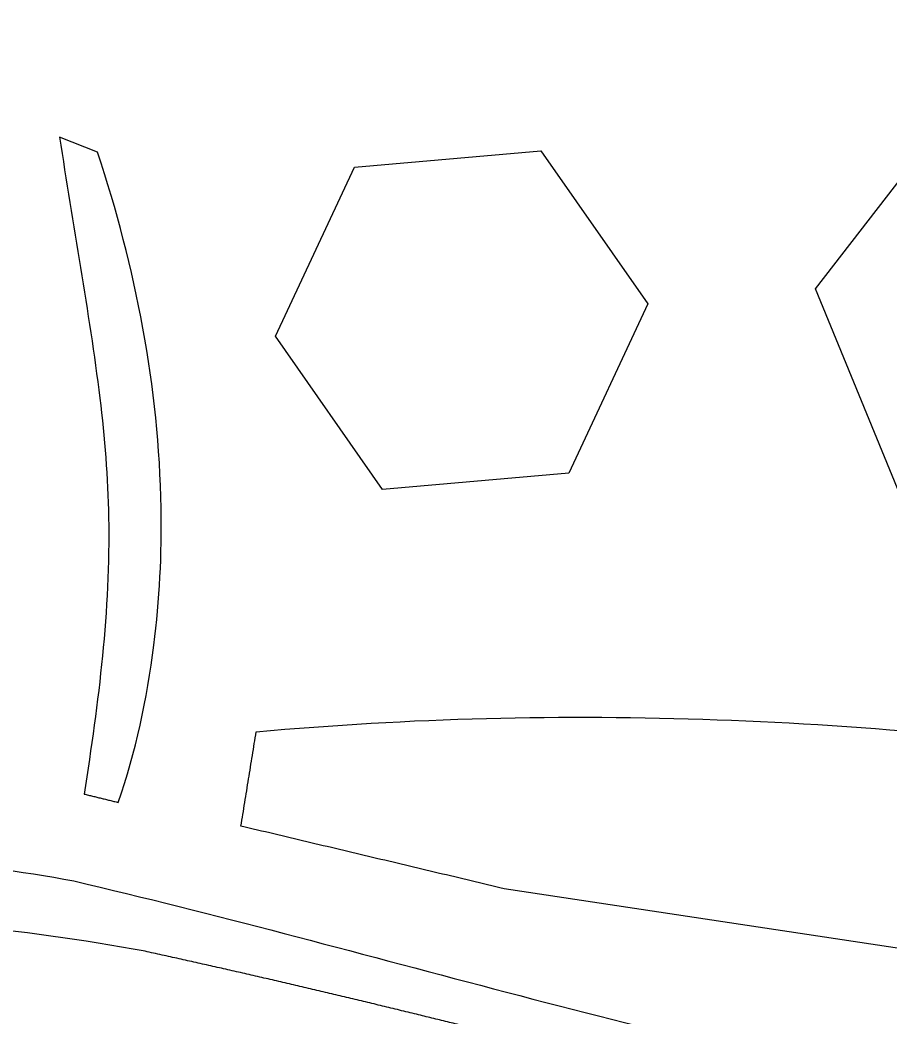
# Model space of a CAD drawing. Header units: millimetres. Extents: x -94 to 94, y -92 to 96.
# Drawn here: x -50.07 to -40.46, y 50.56 to 61.58 of the extents above; entities that cross this region are included whole.
import ezdxf

# ---------------------------------------------------------------- set-up
doc = ezdxf.new("R2010")
doc.units = ezdxf.units.MM
doc.layers.add('Fillet', color=7, linetype='CONTINUOUS')

msp = doc.modelspace()

# ---------------------------------------------------------------- linework, layer by layer
at = {"layer": 'Fillet'}
for p, q in [((-41.286, 58.6046), (-39.1382, 61.3843)), ((-41.286, 58.6046), (-39.1382, 61.3843)), ((-41.286, 58.6046, 4), (-39.1382, 61.3843, 4)), ((-41.286, 58.6046, 4), (-39.1382, 61.3843, 4)), ((-49.2136, 60.1135), (-49.6342, 60.2815)), ((-49.6342, 60.2815), (-49.6342, 60.2815, 4)), ((-49.2136, 60.1135), (-49.6342, 60.2815)), ((-49.2136, 60.1135, 4), (-49.6342, 60.2815, 4)), ((-49.6342, 60.2815), (-49.6342, 60.2815, 4)), ((-49.2136, 60.1135, 4), (-49.6342, 60.2815, 4)), ((-49.2136, 60.1135), (-49.2136, 60.1135, 4)), ((-49.2136, 60.1135), (-49.2136, 60.1135, 4)), ((-46.3769, 59.9504), (-44.3205, 60.1297)), ((-46.3769, 59.9504), (-44.3205, 60.1297)), ((-46.3769, 59.9504, 4), (-44.3205, 60.1297, 4)), ((-46.3769, 59.9504, 4), (-44.3205, 60.1297, 4)), ((-44.3205, 60.1297), (-43.1371, 58.4385)), ((-44.3205, 60.1297), (-44.3205, 60.1297, 4)), ((-44.3205, 60.1297), (-43.1371, 58.4385)), ((-44.3205, 60.1297), (-44.3205, 60.1297, 4)), ((-44.3205, 60.1297, 4), (-43.1371, 58.4385, 4)), ((-44.3205, 60.1297, 4), (-43.1371, 58.4385, 4)), ((-47.2499, 58.0799), (-46.3769, 59.9504)), ((-47.2499, 58.0799), (-46.3769, 59.9504)), ((-47.2499, 58.0799, 4), (-46.3769, 59.9504, 4)), ((-47.2499, 58.0799, 4), (-46.3769, 59.9504, 4)), ((-46.3769, 59.9504), (-46.3769, 59.9504, 4)), ((-46.3769, 59.9504), (-46.3769, 59.9504, 4)), ((-39.9525, 55.3548), (-41.286, 58.6046)), ((-41.286, 58.6046), (-41.286, 58.6046, 4)), ((-39.9525, 55.3548), (-41.286, 58.6046)), ((-39.9525, 55.3548, 4), (-41.286, 58.6046, 4)), ((-41.286, 58.6046), (-41.286, 58.6046, 4)), ((-39.9525, 55.3548, 4), (-41.286, 58.6046, 4)), ((-43.1371, 58.4385), (-44.01, 56.5679)), ((-43.1371, 58.4385), (-44.01, 56.5679)), ((-43.1371, 58.4385, 4), (-44.01, 56.5679, 4)), ((-43.1371, 58.4385, 4), (-44.01, 56.5679, 4)), ((-43.1371, 58.4385), (-43.1371, 58.4385, 4)), ((-43.1371, 58.4385), (-43.1371, 58.4385, 4)), ((-46.0664, 56.3886), (-47.2499, 58.0799)), ((-47.2499, 58.0799), (-47.2499, 58.0799, 4)), ((-46.0664, 56.3886), (-47.2499, 58.0799)), ((-46.0664, 56.3886, 4), (-47.2499, 58.0799, 4)), ((-47.2499, 58.0799), (-47.2499, 58.0799, 4)), ((-46.0664, 56.3886, 4), (-47.2499, 58.0799, 4)), ((-44.01, 56.5679), (-46.0664, 56.3886)), ((-44.01, 56.5679), (-46.0664, 56.3886)), ((-44.01, 56.5679, 4), (-46.0664, 56.3886, 4)), ((-44.01, 56.5679, 4), (-46.0664, 56.3886, 4)), ((-44.01, 56.5679), (-44.01, 56.5679, 4)), ((-44.01, 56.5679), (-44.01, 56.5679, 4)), ((-46.0664, 56.3886), (-46.0664, 56.3886, 4)), ((-46.0664, 56.3886), (-46.0664, 56.3886, 4)), ((-47.4619, 53.71), (-47.4619, 53.71, 4)), ((-47.4619, 53.71), (-47.4619, 53.71, 4)), ((-49.3633, 53.0229), (-49.3633, 53.0229, 4)), ((-49.3633, 53.0229), (-49.3633, 53.0229, 4)), ((-48.9866, 52.9306), (-48.9866, 52.9306, 4)), ((-48.9866, 52.9306), (-48.9866, 52.9306, 4)), ((-47.6305, 52.6683), (-47.6305, 52.6683, 4)), ((-47.6305, 52.6683), (-47.6305, 52.6683, 4)), ((-49.4764, 52.0621), (-49.4764, 52.0621, 4)), ((-49.4764, 52.0621), (-49.4764, 52.0621, 4)), ((-39.6987, 51.2157), (-44.725, 51.9772)), ((-44.725, 51.9772), (-44.725, 51.9772, 4)), ((-39.6987, 51.2157), (-44.725, 51.9772)), ((-39.6987, 51.2157, 4), (-44.725, 51.9772, 4)), ((-44.725, 51.9772), (-44.725, 51.9772, 4)), ((-39.6987, 51.2157, 4), (-44.725, 51.9772, 4)), ((-48.69, 51.2852), (-48.69, 51.2852, 4)), ((-48.69, 51.2852), (-48.69, 51.2852, 4))]:
    msp.add_line(p, q, dxfattribs=at)
for points, degree, knots in [([(-23.546, 58.5387), (-23.8813, 58.7547), (-24.2205, 58.9775), (-24.5641, 59.1893), (-24.9804, 59.4474), (-25.4024, 59.6964), (-25.8301, 59.9364), (-26.3808, 60.2453), (-26.9397, 60.5387), (-27.507, 60.8167), (-29.9701, 62.0226), (-32.5823, 62.9376), (-35.2753, 63.4716), (-38.336, 64.0812), (-41.5058, 64.1787), (-44.5902, 63.6816), (-45.9122, 63.4695), (-47.2094, 63.1551), (-48.4819, 62.7384)], 3, [0, 0, 0, 0, 0.0464165, 0.0464165, 0.0464165, 0.102637, 0.102637, 0.102637, 0.175013, 0.175013, 0.175013, 0.489415, 0.489415, 0.489415, 0.846985, 0.846985, 0.846985, 1, 1, 1, 1]), ([(-23.546, 58.5387), (-23.8813, 58.7547), (-24.2205, 58.9775), (-24.5641, 59.1893), (-24.9804, 59.4474), (-25.4024, 59.6964), (-25.8301, 59.9364), (-26.3808, 60.2453), (-26.9397, 60.5387), (-27.507, 60.8167), (-29.9701, 62.0226), (-32.5823, 62.9376), (-35.2753, 63.4716), (-38.336, 64.0812), (-41.5058, 64.1787), (-44.5902, 63.6816), (-45.9122, 63.4695), (-47.2094, 63.1551), (-48.4819, 62.7384)], 3, [0, 0, 0, 0, 0.0464165, 0.0464165, 0.0464165, 0.102637, 0.102637, 0.102637, 0.175013, 0.175013, 0.175013, 0.489415, 0.489415, 0.489415, 0.846985, 0.846985, 0.846985, 1, 1, 1, 1]), ([(-23.546, 58.5387, 4), (-23.8813, 58.7547, 4), (-24.2205, 58.9775, 4), (-24.5641, 59.1893, 4), (-24.9804, 59.4474, 4), (-25.4024, 59.6964, 4), (-25.8301, 59.9364, 4), (-26.3808, 60.2453, 4), (-26.9397, 60.5387, 4), (-27.507, 60.8167, 4), (-29.9701, 62.0226, 4), (-32.5823, 62.9376, 4), (-35.2753, 63.4716, 4), (-38.336, 64.0812, 4), (-41.5058, 64.1787, 4), (-44.5902, 63.6816, 4), (-45.9122, 63.4695, 4), (-47.2094, 63.1551, 4), (-48.4819, 62.7384, 4)], 3, [0, 0, 0, 0, 0.0464165, 0.0464165, 0.0464165, 0.102637, 0.102637, 0.102637, 0.175013, 0.175013, 0.175013, 0.489415, 0.489415, 0.489415, 0.846985, 0.846985, 0.846985, 1, 1, 1, 1]), ([(-23.546, 58.5387, 4), (-23.8813, 58.7547, 4), (-24.2205, 58.9775, 4), (-24.5641, 59.1893, 4), (-24.9804, 59.4474, 4), (-25.4024, 59.6964, 4), (-25.8301, 59.9364, 4), (-26.3808, 60.2453, 4), (-26.9397, 60.5387, 4), (-27.507, 60.8167, 4), (-29.9701, 62.0226, 4), (-32.5823, 62.9376, 4), (-35.2753, 63.4716, 4), (-38.336, 64.0812, 4), (-41.5058, 64.1787, 4), (-44.5902, 63.6816, 4), (-45.9122, 63.4695, 4), (-47.2094, 63.1551, 4), (-48.4819, 62.7384, 4)], 3, [0, 0, 0, 0, 0.0464165, 0.0464165, 0.0464165, 0.102637, 0.102637, 0.102637, 0.175013, 0.175013, 0.175013, 0.489415, 0.489415, 0.489415, 0.846985, 0.846985, 0.846985, 1, 1, 1, 1]), ([(-48.0619, 62.0035), (-46.8798, 62.3116), (-45.6852, 62.5596), (-44.4783, 62.7475), (-42.3012, 63.0828), (-40.083, 63.1786), (-37.8886, 62.9677), (-35.1895, 62.7151), (-32.5458, 61.9984), (-30.0442, 60.962), (-28.1561, 60.1822), (-26.3425, 59.2295), (-24.5959, 58.1712)], 3, [0, 0, 0, 0, 0.14931, 0.14931, 0.14931, 0.418849, 0.418849, 0.418849, 0.750191, 0.750191, 0.750191, 1, 1, 1, 1]), ([(-48.0619, 62.0035), (-46.8798, 62.3116), (-45.6852, 62.5596), (-44.4783, 62.7475), (-42.3012, 63.0828), (-40.083, 63.1786), (-37.8886, 62.9677), (-35.1895, 62.7151), (-32.5458, 61.9984), (-30.0442, 60.962), (-28.1561, 60.1822), (-26.3425, 59.2295), (-24.5959, 58.1712)], 3, [0, 0, 0, 0, 0.14931, 0.14931, 0.14931, 0.418849, 0.418849, 0.418849, 0.750191, 0.750191, 0.750191, 1, 1, 1, 1]), ([(-48.0619, 62.0035, 4), (-46.8798, 62.3116, 4), (-45.6852, 62.5596, 4), (-44.4783, 62.7475, 4), (-42.3012, 63.0828, 4), (-40.083, 63.1786, 4), (-37.8886, 62.9677, 4), (-35.1895, 62.7151, 4), (-32.5458, 61.9984, 4), (-30.0442, 60.962, 4), (-28.1561, 60.1822, 4), (-26.3425, 59.2295, 4), (-24.5959, 58.1712, 4)], 3, [0, 0, 0, 0, 0.14931, 0.14931, 0.14931, 0.418849, 0.418849, 0.418849, 0.750191, 0.750191, 0.750191, 1, 1, 1, 1]), ([(-48.0619, 62.0035, 4), (-46.8798, 62.3116, 4), (-45.6852, 62.5596, 4), (-44.4783, 62.7475, 4), (-42.3012, 63.0828, 4), (-40.083, 63.1786, 4), (-37.8886, 62.9677, 4), (-35.1895, 62.7151, 4), (-32.5458, 61.9984, 4), (-30.0442, 60.962, 4), (-28.1561, 60.1822, 4), (-26.3425, 59.2295, 4), (-24.5959, 58.1712, 4)], 3, [0, 0, 0, 0, 0.14931, 0.14931, 0.14931, 0.418849, 0.418849, 0.418849, 0.750191, 0.750191, 0.750191, 1, 1, 1, 1]), ([(-49.6342, 60.2815), (-49.4878, 59.3168), (-49.3098, 58.3594), (-49.1891, 57.3983), (-49.1337, 56.9597), (-49.1014, 56.5195), (-49.0921, 56.0778), (-49.0734, 55.0576), (-49.2026, 54.0367), (-49.3633, 53.0229)], 3, [0, 0, 0, 0, 0.398622, 0.398622, 0.398622, 0.580414, 0.580414, 0.580414, 1, 1, 1, 1]), ([(-49.6342, 60.2815), (-49.4878, 59.3168), (-49.3098, 58.3594), (-49.1891, 57.3983), (-49.1337, 56.9597), (-49.1014, 56.5195), (-49.0921, 56.0778), (-49.0734, 55.0576), (-49.2026, 54.0367), (-49.3633, 53.0229)], 3, [0, 0, 0, 0, 0.398622, 0.398622, 0.398622, 0.580414, 0.580414, 0.580414, 1, 1, 1, 1]), ([(-49.6342, 60.2815, 4), (-49.4878, 59.3168, 4), (-49.3098, 58.3594, 4), (-49.1891, 57.3983, 4), (-49.1337, 56.9597, 4), (-49.1014, 56.5195, 4), (-49.0921, 56.0778, 4), (-49.0734, 55.0576, 4), (-49.2026, 54.0367, 4), (-49.3633, 53.0229, 4)], 3, [0, 0, 0, 0, 0.398622, 0.398622, 0.398622, 0.580414, 0.580414, 0.580414, 1, 1, 1, 1]), ([(-49.6342, 60.2815, 4), (-49.4878, 59.3168, 4), (-49.3098, 58.3594, 4), (-49.1891, 57.3983, 4), (-49.1337, 56.9597, 4), (-49.1014, 56.5195, 4), (-49.0921, 56.0778, 4), (-49.0734, 55.0576, 4), (-49.2026, 54.0367, 4), (-49.3633, 53.0229, 4)], 3, [0, 0, 0, 0, 0.398622, 0.398622, 0.398622, 0.580414, 0.580414, 0.580414, 1, 1, 1, 1]), ([(-48.9866, 52.9306), (-48.7933, 53.485), (-48.6667, 54.0739), (-48.5917, 54.6675), (-48.5295, 55.1693), (-48.5031, 55.674), (-48.5125, 56.1816), (-48.5353, 57.5157), (-48.7928, 58.8437), (-49.2136, 60.1135)], 3, [0, 0, 0, 0, 0.246439, 0.246439, 0.246439, 0.45399, 0.45399, 0.45399, 1, 1, 1, 1]), ([(-48.9866, 52.9306), (-48.7933, 53.485), (-48.6667, 54.0739), (-48.5917, 54.6675), (-48.5295, 55.1693), (-48.5031, 55.674), (-48.5125, 56.1816), (-48.5353, 57.5157), (-48.7928, 58.8437), (-49.2136, 60.1135)], 3, [0, 0, 0, 0, 0.246439, 0.246439, 0.246439, 0.45399, 0.45399, 0.45399, 1, 1, 1, 1]), ([(-48.9866, 52.9306, 4), (-48.7933, 53.485, 4), (-48.6667, 54.0739, 4), (-48.5917, 54.6675, 4), (-48.5295, 55.1693, 4), (-48.5031, 55.674, 4), (-48.5125, 56.1816, 4), (-48.5353, 57.5157, 4), (-48.7928, 58.8437, 4), (-49.2136, 60.1135, 4)], 3, [0, 0, 0, 0, 0.246439, 0.246439, 0.246439, 0.45399, 0.45399, 0.45399, 1, 1, 1, 1]), ([(-48.9866, 52.9306, 4), (-48.7933, 53.485, 4), (-48.6667, 54.0739, 4), (-48.5917, 54.6675, 4), (-48.5295, 55.1693, 4), (-48.5031, 55.674, 4), (-48.5125, 56.1816, 4), (-48.5353, 57.5157, 4), (-48.7928, 58.8437, 4), (-49.2136, 60.1135, 4)], 3, [0, 0, 0, 0, 0.246439, 0.246439, 0.246439, 0.45399, 0.45399, 0.45399, 1, 1, 1, 1]), ([(-47.4619, 53.71), (-44.0778, 54.021), (-40.6598, 53.8675), (-37.3005, 53.3763), (-35.6208, 53.13), (-33.9601, 52.7919), (-32.3182, 52.3622), (-30.838, 51.972), (-29.3767, 51.5055), (-27.9572, 50.9332)], 3, [0, 0, 0, 0, 0.512801, 0.512801, 0.512801, 0.768814, 0.768814, 0.768814, 1, 1, 1, 1]), ([(-47.4619, 53.71), (-44.0778, 54.021), (-40.6598, 53.8675), (-37.3005, 53.3763), (-35.6208, 53.13), (-33.9601, 52.7919), (-32.3182, 52.3622), (-30.838, 51.972), (-29.3767, 51.5055), (-27.9572, 50.9332)], 3, [0, 0, 0, 0, 0.512801, 0.512801, 0.512801, 0.768814, 0.768814, 0.768814, 1, 1, 1, 1]), ([(-47.4619, 53.71, 4), (-44.0778, 54.021, 4), (-40.6598, 53.8675, 4), (-37.3005, 53.3763, 4), (-35.6208, 53.13, 4), (-33.9601, 52.7919, 4), (-32.3182, 52.3622, 4), (-30.838, 51.972, 4), (-29.3767, 51.5055, 4), (-27.9572, 50.9332, 4)], 3, [0, 0, 0, 0, 0.512801, 0.512801, 0.512801, 0.768814, 0.768814, 0.768814, 1, 1, 1, 1]), ([(-47.4619, 53.71, 4), (-44.0778, 54.021, 4), (-40.6598, 53.8675, 4), (-37.3005, 53.3763, 4), (-35.6208, 53.13, 4), (-33.9601, 52.7919, 4), (-32.3182, 52.3622, 4), (-30.838, 51.972, 4), (-29.3767, 51.5055, 4), (-27.9572, 50.9332, 4)], 3, [0, 0, 0, 0, 0.512801, 0.512801, 0.512801, 0.768814, 0.768814, 0.768814, 1, 1, 1, 1]), ([(-52.9316, 52.3355), (-52.3808, 52.3361), (-51.8316, 52.3191), (-51.284, 52.2845), (-50.6742, 52.2438), (-50.0665, 52.1797), (-49.4764, 52.0621)], 3, [0, 0, 0, 0, 0.472713, 0.472713, 0.472713, 1, 1, 1, 1]), ([(-52.9316, 52.3355), (-52.3808, 52.3361), (-51.8316, 52.3191), (-51.284, 52.2845), (-50.6742, 52.2438), (-50.0665, 52.1797), (-49.4764, 52.0621)], 3, [0, 0, 0, 0, 0.472713, 0.472713, 0.472713, 1, 1, 1, 1]), ([(-52.9316, 52.3355, 4), (-52.3808, 52.3361, 4), (-51.8316, 52.3191, 4), (-51.284, 52.2845, 4), (-50.6742, 52.2438, 4), (-50.0665, 52.1797, 4), (-49.4764, 52.0621, 4)], 3, [0, 0, 0, 0, 0.472713, 0.472713, 0.472713, 1, 1, 1, 1]), ([(-52.9316, 52.3355, 4), (-52.3808, 52.3361, 4), (-51.8316, 52.3191, 4), (-51.284, 52.2845, 4), (-50.6742, 52.2438, 4), (-50.0665, 52.1797, 4), (-49.4764, 52.0621, 4)], 3, [0, 0, 0, 0, 0.472713, 0.472713, 0.472713, 1, 1, 1, 1]), ([(-41.0878, 49.4147), (-42.0238, 49.6607), (-42.976, 49.9065), (-44.3342, 50.257), (-45.7002, 50.5912), (-47.1911, 50.9573), (-48.69, 51.2852)], 2, [0, 0, 0, 0.250656, 0.250656, 0.608906, 0.608906, 1, 1, 1]), ([(-41.0878, 49.4147), (-42.0238, 49.6607), (-42.976, 49.9065), (-44.3342, 50.257), (-45.7002, 50.5912), (-47.1911, 50.9573), (-48.69, 51.2852)], 2, [0, 0, 0, 0.250656, 0.250656, 0.608906, 0.608906, 1, 1, 1]), ([(-41.0878, 49.4147, 4), (-42.0238, 49.6607, 4), (-42.976, 49.9065, 4), (-44.3342, 50.257, 4), (-45.7002, 50.5912, 4), (-47.1911, 50.9573, 4), (-48.69, 51.2852, 4)], 2, [0, 0, 0, 0.250656, 0.250656, 0.608906, 0.608906, 1, 1, 1]), ([(-41.0878, 49.4147, 4), (-42.0238, 49.6607, 4), (-42.976, 49.9065, 4), (-44.3342, 50.257, 4), (-45.7002, 50.5912, 4), (-47.1911, 50.9573, 4), (-48.69, 51.2852, 4)], 2, [0, 0, 0, 0.250656, 0.250656, 0.608906, 0.608906, 1, 1, 1])]:
    msp.add_open_spline(points, degree=degree, knots=knots, dxfattribs=at)
for points, degree in [([(-47.6305, 52.6683), (-47.4619, 53.71)], 1), ([(-47.6305, 52.6683), (-47.4619, 53.71)], 1), ([(-47.6305, 52.6683, 4), (-47.4619, 53.71, 4)], 1), ([(-47.6305, 52.6683, 4), (-47.4619, 53.71, 4)], 1), ([(-49.3633, 53.0229), (-48.9866, 52.9306)], 1), ([(-49.3633, 53.0229), (-48.9866, 52.9306)], 1), ([(-49.3633, 53.0229, 4), (-48.9866, 52.9306, 4)], 1), ([(-49.3633, 53.0229, 4), (-48.9866, 52.9306, 4)], 1), ([(-44.725, 51.9772), (-47.6305, 52.6683)], 1), ([(-44.725, 51.9772), (-47.6305, 52.6683)], 1), ([(-44.725, 51.9772, 4), (-47.6305, 52.6683, 4)], 1), ([(-44.725, 51.9772, 4), (-47.6305, 52.6683, 4)], 1), ([(-49.4764, 52.0621), (-46.3703, 51.3365), (-43.3197, 50.3756), (-40.1839, 49.7737)], 3), ([(-49.4764, 52.0621), (-46.3703, 51.3365), (-43.3197, 50.3756), (-40.1839, 49.7737)], 3), ([(-49.4764, 52.0621, 4), (-46.3703, 51.3365, 4), (-43.3197, 50.3756, 4), (-40.1839, 49.7737, 4)], 3), ([(-49.4764, 52.0621, 4), (-46.3703, 51.3365, 4), (-43.3197, 50.3756, 4), (-40.1839, 49.7737, 4)], 3), ([(-48.69, 51.2852), (-50.0706, 51.5417), (-51.4728, 51.6684), (-52.8701, 51.6717)], 3), ([(-48.69, 51.2852), (-50.0706, 51.5417), (-51.4728, 51.6684), (-52.8701, 51.6717)], 3), ([(-48.69, 51.2852, 4), (-50.0706, 51.5417, 4), (-51.4728, 51.6684, 4), (-52.8701, 51.6717, 4)], 3), ([(-48.69, 51.2852, 4), (-50.0706, 51.5417, 4), (-51.4728, 51.6684, 4), (-52.8701, 51.6717, 4)], 3)]:
    msp.add_open_spline(points, degree=degree, dxfattribs=at)

doc.saveas('drawing.dxf')
